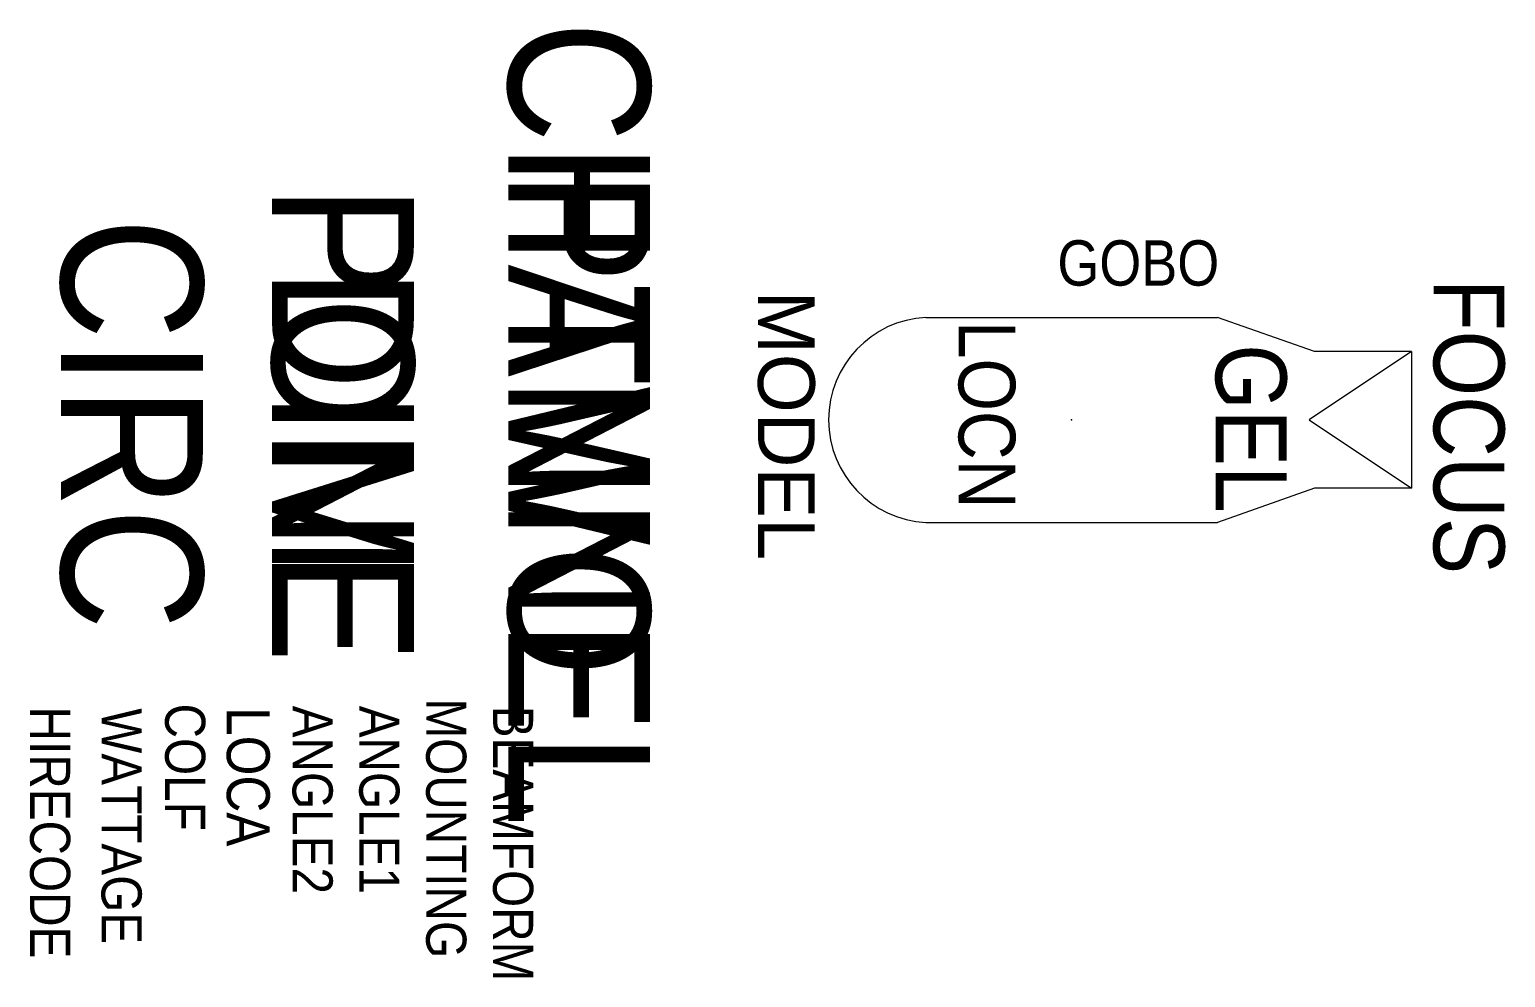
# Model space of a CAD drawing. Extents: x 467 to 1509, y -658 to 11.
import ezdxf
from ezdxf.enums import TextEntityAlignment as Align

# ---------------------------------------------------------------- set-up
doc = ezdxf.new("R2010")
doc.units = 0
doc.header["$MEASUREMENT"] = 0
doc.layers.get('0').update_dxf_attribs({"linetype": 'CONTINUOUS'})
for name, color, linetype in [('CHANNEL', 3, 'CONTINUOUS'), ('CIRC', 6, 'CONTINUOUS'), ('DIMMER', 4, 'CONTINUOUS'), ('FOCUS', 2, 'CONTINUOUS'), ('GEL', 1, 'CONTINUOUS'), ('LANTERNS', 4, 'CONTINUOUS'), ('LOCATION', 7, 'CONTINUOUS'), ('MODEL', 6, 'CONTINUOUS'), ('PATCH', 5, 'CONTINUOUS'), ('PATCH2', 5, 'CONTINUOUS')]:
    doc.layers.add(name, color=color, linetype=linetype)

msp = doc.modelspace()

# ---------------------------------------------------------------- linework, layer by layer
at = {"color": 7, "linetype": 'CONTINUOUS'}
for p, q in [((1099.7, -192.2), (1305.5, -192.2)), ((1374.1, -216.3), (1305.5, -192.2)), ((1442.6, -216.3), (1374.1, -216.3)), ((1442.6, -216.3), (1442.6, -312.9)), ((1374.1, -312.9), (1305.5, -337)), ((1442.6, -312.9), (1374.1, -312.9)), ((1099.7, -337), (1305.5, -337))]:
    msp.add_line(p, q, dxfattribs=at)
for p, q in [((1442.6, -216.3), (1370.3, -264.6)), ((1370.3, -264.6), (1442.6, -312.9))]:
    msp.add_line(p, q)
msp.add_arc((1103.7, -264.6), 72.5, 93.0956, 266.9044, dxfattribs=at)
msp.add_point((1202.6, -264.6), dxfattribs=at)

# ---------------------------------------------------------------- texts
at = {"layer": 'CHANNEL', "width": 0.89}
msp.add_attdef('CHANNEL', text='', height=100, rotation=270, dxfattribs=at).set_placement((805.2, -267.3), align=Align.CENTER)
at = {"layer": 'CIRC', "width": 0.89}
msp.add_attdef('CIRC', text='', height=100, rotation=270, dxfattribs=at).set_placement((489.6, -267.3), align=Align.CENTER)
at = {"layer": 'DIMMER', "width": 0.89}
msp.add_attdef('DIM', text='', height=100, rotation=270, dxfattribs=at).set_placement((638.5, -266.4), align=Align.CENTER)
at = {"layer": 'FOCUS', "color": 30, "width": 0.89}
msp.add_attdef('FOCUS', text='', height=50, rotation=270, dxfattribs=at).set_placement((1458.1, -269.3), align=Align.CENTER)
at = {"layer": 'GEL', "width": 0.89}
msp.add_attdef('GOBO', text='', height=32, dxfattribs=at).set_placement((1249.7, -169.8), align=Align.CENTER)
msp.add_attdef('GEL', text='', height=50, rotation=270, dxfattribs=at).set_placement((1304.3, -270.7), align=Align.CENTER)
at = {"layer": 'LANTERNS', "color": 0, "width": 0.89, "flags": 1}
for tag, p, s, height in [('WATTAGE', (518.1, -468.2, 0), '500', 28.3), ('COLF', (563, -464.9), 'N', 28.3), ('ANGLE2', (652.9, -466.4), '48', 28.3), ('ANGLE1', (700, -466.4), '48', 28.3), ('MOUNTING', (747.2, -461.2), 'STANDARD HOOK CLAMP', 28.305), ('HIRECODE', (467.7, -467), '', 28.3), ('LOCA', (606.5, -467.5), '', 30.3), ('BEAMFORM', (794.4, -466.4), 'C', 28.3)]:
    msp.add_attdef(tag, p, s, height=height, rotation=270, dxfattribs=at)
at = {"layer": 'LOCATION', "width": 0.89}
msp.add_attdef('LOCN', text='', height=40, rotation=270, dxfattribs=at).set_placement((1122.9, -260.9), align=Align.CENTER)
at = {"layer": 'MODEL'}
msp.add_attdef('MODEL', text='3.5Q-5', height=40, rotation=270, dxfattribs=at).set_placement((981.4, -268.5), align=Align.CENTER)
at = {"layer": 'PATCH', "width": 0.89}
msp.add_attdef('PONE', text='', height=100, rotation=270, dxfattribs=at).set_placement((638.5, -267.3), align=Align.CENTER)
at = {"layer": 'PATCH2', "width": 0.89}
msp.add_attdef('PTWO', text='', height=100, rotation=270, dxfattribs=at).set_placement((805.2, -267.3), align=Align.CENTER)

doc.saveas('drawing.dxf')
